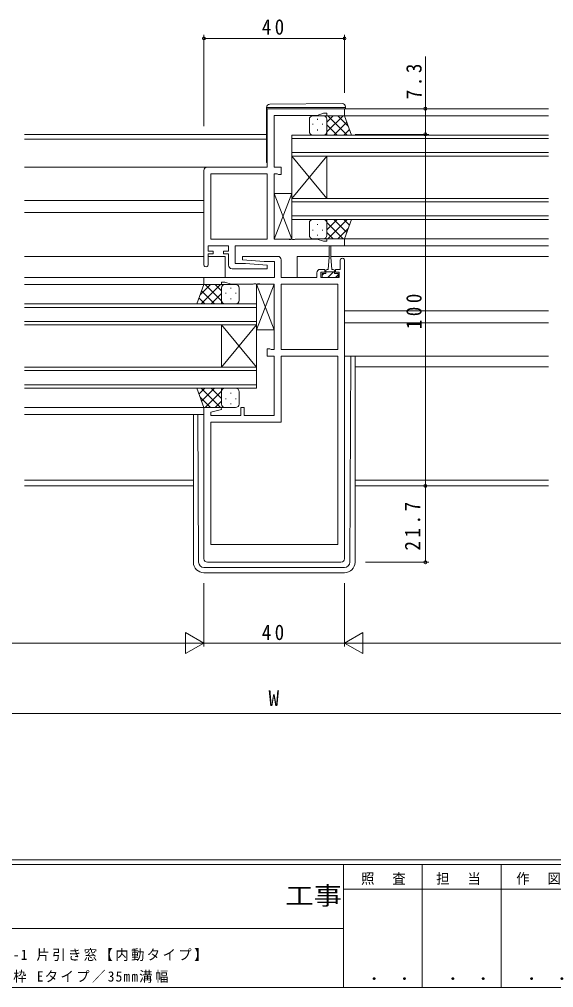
# Model space of a CAD drawing. Units: millimetres on the paper. Extents: x -420 to 373, y -297 to 267.
# Drawn here: x 5.3 to 157.3, y -297 to -21.6 of the extents above; entities that cross this region are included whole.
import ezdxf
from ezdxf.enums import TextEntityAlignment as Align

# ---------------------------------------------------------------- set-up
doc = ezdxf.new("R2010")
doc.units = ezdxf.units.MM
for name, color, linetype, lineweight in [('0-1_YKK_ZWAK', 7, 'Continuous', 9), ('0-3_YKK_11', 7, 'Continuous', 9), ('0-4_YKK_12', 2, 'Continuous', 9), ('0-5_YKK_13', 4, 'Continuous', 9), ('0-7_YKK_D', 6, 'Continuous', 9)]:
    doc.layers.add(name, color=color, linetype=linetype, lineweight=lineweight)
doc.layers.add('0-2_USER1', color=3, linetype='Continuous')
doc.styles.add('ＭＳ ゴシック', font='')
doc.styles.get('ＭＳ ゴシック').set_extended_font_data('MS Gothic')

msp = doc.modelspace()

# ---------------------------------------------------------------- linework, layer by layer
at = {"layer": '0-1_YKK_ZWAK'}
for p, q in [((352.3, -260.6), (-417.7, -260.6)), ((314.5, -262), (-417.7, -262)), ((97.5, -262), (97.5, -297)), ((119.9, -262), (119.9, -297)), ((142.3, -262), (142.3, -297)), ((165.684, -268.999), (97.5, -268.999)), ((-31.3, -280.199), (97.5, -280.199)), ((-417.7, -297), (314.5, -297))]:
    msp.add_line(p, q, dxfattribs=at)
at = {"layer": '0-3_YKK_11'}
for p, q in [((75.762, -46.992), (97.762, -46.992)), ((75.762, -63.592), (75.762, -46.992)), ((77.762, -48.922), (77.762, -63.592)), ((90.031, -48.922), (77.762, -48.922)), ((91.762, -48.292), (90.031, -48.922)), ((92.762, -48.292), (91.762, -48.292)), ((92.762, -48.992), (92.762, -48.292)), ((97.762, -48.992), (92.762, -48.992)), ((97.762, -46.992), (97.762, -48.992)), ((57.762, -91.392), (57.762, -64.592)), ((58.762, -63.592), (75.762, -63.592)), ((59.692, -65.522), (75.762, -65.522)), ((59.692, -84.062), (59.692, -65.522)), ((75.762, -65.522), (75.762, -84.062)), ((75.762, -65.522), (75.762, -84.062)), ((77.762, -63.592), (79.762, -63.592)), ((77.762, -65.522), (77.762, -84.062)), ((78.635, -65.522), (77.762, -65.522)), ((78.798, -65.607), (78.635, -65.522)), ((78.962, -65.692), (78.798, -65.607)), ((79.762, -65.692), (78.962, -65.692)), ((79.762, -63.592), (79.762, -65.692)), ((75.762, -84.062), (59.692, -84.062)), ((77.762, -84.062), (81.804, -84.062)), ((81.804, -84.062), (81.987, -84.182)), ((81.987, -84.182), (82.537, -84.182)), ((82.537, -84.182), (82.72, -84.062)), ((82.72, -84.062), (82.804, -84.062)), ((82.804, -84.062), (82.987, -84.182)), ((82.987, -84.182), (83.537, -84.182)), ((83.537, -84.182), (83.72, -84.062)), ((83.72, -84.062), (90.031, -84.062)), ((90.031, -84.062), (91.762, -84.692)), ((91.762, -84.692), (92.762, -84.692)), ((92.762, -83.992), (97.762, -83.992)), ((92.762, -84.692), (92.762, -83.992)), ((97.762, -83.992), (97.762, -85.992)), ((58.962, -85.992), (58.962, -87.492)), ((64.762, -85.992), (58.962, -85.992)), ((58.962, -87.492), (60.362, -87.492)), ((60.362, -87.492), (60.362, -88.292)), ((63.362, -87.492), (64.762, -87.492)), ((63.362, -88.292), (63.362, -87.492)), ((64.762, -87.492), (64.762, -85.992)), ((66.692, -85.992), (66.692, -90.992)), ((97.762, -85.992), (66.692, -85.992)), ((58.962, -88.292), (58.962, -91.392)), ((60.362, -88.292), (58.962, -88.292)), ((64.762, -88.292), (63.362, -88.292)), ((64.762, -91.492), (64.762, -88.292)), ((68.742, -89.949), (68.784, -88.992)), ((74.955, -90.492), (68.742, -89.949)), ((68.784, -88.992), (78.762, -88.992)), ((77.832, -90.492), (74.955, -90.492)), ((77.832, -94.992), (77.832, -90.492)), ((79.762, -89.992), (79.762, -94.992)), ((96.562, -92.692), (96.562, -90.092)), ((97.762, -90.092), (97.762, -174.992)), ((75.74, -92.492), (65.762, -92.492)), ((66.692, -90.992), (69.569, -90.992)), ((69.569, -90.992), (75.782, -91.536)), ((75.782, -91.536), (75.74, -92.492)), ((90.862, -92.692), (92.162, -92.692)), ((91.062, -93.492), (91.062, -94.992)), ((92.162, -93.492), (91.062, -93.492)), ((92.162, -92.692), (92.162, -93.492)), ((95.162, -92.692), (96.562, -92.692)), ((95.162, -93.492), (95.162, -92.692)), ((96.262, -93.492), (95.162, -93.492)), ((96.262, -94.992), (96.262, -93.492)), ((57.762, -94.992), (77.832, -94.992)), ((57.762, -96.992), (57.762, -94.992)), ((62.762, -96.292), (62.762, -96.992)), ((63.762, -96.292), (62.762, -96.292)), ((65.493, -96.922), (63.762, -96.292)), ((79.762, -94.992), (89.862, -94.992)), ((89.862, -94.992), (89.862, -93.692)), ((91.062, -94.992), (96.262, -94.992)), ((62.762, -96.992), (57.762, -96.992)), ((71.804, -96.922), (65.493, -96.922)), ((71.987, -96.802), (71.804, -96.922)), ((72.537, -96.802), (71.987, -96.802)), ((72.72, -96.922), (72.537, -96.802)), ((72.804, -96.922), (72.72, -96.922)), ((72.987, -96.802), (72.804, -96.922)), ((73.537, -96.802), (72.987, -96.802)), ((73.72, -96.922), (73.537, -96.802)), ((77.762, -96.922), (73.72, -96.922)), ((77.762, -115.462), (77.762, -96.922)), ((79.762, -96.922), (95.832, -96.922)), ((79.762, -115.462), (79.762, -96.922)), ((95.832, -96.922), (95.832, -115.462)), ((95.832, -96.922), (95.832, -115.462)), ((75.762, -115.292), (76.562, -115.292)), ((75.762, -117.392), (75.762, -115.292)), ((76.562, -115.292), (76.726, -115.377)), ((76.726, -115.377), (76.889, -115.462)), ((76.889, -115.462), (77.762, -115.462)), ((95.832, -115.462), (79.762, -115.462)), ((77.762, -117.392), (75.762, -117.392)), ((77.762, -134.262), (77.762, -117.392)), ((79.762, -117.392), (79.762, -136.192)), ((95.832, -117.392), (79.762, -117.392)), ((95.832, -170.992), (95.832, -117.392)), ((95.832, -170.992), (95.832, -117.392)), ((57.762, -131.992), (62.722, -131.992)), ((57.762, -174.992), (57.762, -131.992)), ((62.722, -131.992), (62.791, -132.515)), ((68.262, -131.992), (69.262, -131.992)), ((68.262, -134.262), (68.262, -131.992)), ((69.262, -131.992), (69.262, -134.262)), ((62.791, -132.515), (59.692, -133.345)), ((59.692, -133.345), (59.692, -134.262)), ((59.692, -134.262), (68.262, -134.262)), ((69.262, -134.262), (77.762, -134.262)), ((59.692, -136.192), (59.692, -170.992)), ((79.762, -136.192), (59.692, -136.192)), ((59.692, -170.992), (95.832, -170.992)), ((96.762, -175.992), (58.762, -175.992))]:
    msp.add_line(p, q, dxfattribs=at)
for centre, radius, start, end in [((58.762, -64.592), 1, 90, 179.99998), ((78.762, -89.992), 1, 0, 89.99998), ((97.162, -90.092), 0.6, 359.99998, 180), ((58.362, -91.392), 0.6, 179.99998, 0), ((65.762, -91.492), 1, 180, 269.99998), ((90.862, -93.692), 1, 90, 179.99998), ((58.762, -174.992), 1, 180, 269.99998), ((96.762, -174.992), 1, 270, 359.99998)]:
    msp.add_arc(centre, radius, start, end, dxfattribs=at)
at = {"layer": '0-4_YKK_12'}
for p, q in [((155.762, -48.992), (97.262, -48.992)), ((155.762, -46.992), (97.462, -46.992)), ((75.562, -54.292), (6.762, -54.292)), ((82.762, -54.49), (82.762, -60.49)), ((155.762, -54.49), (82.762, -54.49)), ((75.562, -55.692), (6.762, -55.692)), ((82.762, -55.49), (155.762, -55.49)), ((155.762, -59.49), (82.762, -59.49)), ((82.762, -60.49), (92.762, -72.49)), ((82.762, -72.49), (92.762, -60.49)), ((82.762, -72.49), (82.762, -60.49)), ((82.762, -60.49), (155.762, -60.49)), ((92.762, -72.49), (92.762, -60.49)), ((58.762, -63.592), (6.762, -63.592)), ((57.762, -73.092), (6.762, -73.092)), ((82.762, -72.49), (82.762, -78.49)), ((155.762, -72.49), (82.762, -72.49)), ((82.762, -73.49), (155.762, -73.49)), ((57.762, -76.492), (6.762, -76.492)), ((155.762, -77.49), (82.762, -77.49)), ((82.762, -78.49), (155.762, -78.49)), ((155.762, -83.992), (97.264, -83.992)), ((155.762, -85.992), (66.983, -85.992)), ((57.762, -88.992), (6.762, -88.992)), ((63.832, -88.992), (58.962, -88.992)), ((63.832, -88.992), (63.832, -94.992)), ((84.332, -88.992), (84.332, -94.885)), ((93.412, -88.992), (84.332, -88.992)), ((155.762, -88.992), (93.912, -88.992)), ((58.062, -94.992), (6.762, -94.992)), ((58.262, -96.992), (6.762, -96.992)), ((6.762, -102.49), (72.761, -102.49)), ((72.761, -103.49), (6.762, -103.49)), ((72.761, -102.49), (72.761, -108.49)), ((155.762, -104.492), (97.762, -104.492)), ((6.762, -107.49), (72.761, -107.49)), ((72.761, -108.49), (6.762, -108.49)), ((72.761, -108.49), (62.761, -120.49)), ((72.761, -120.49), (62.761, -108.49)), ((62.761, -120.49), (62.761, -108.49)), ((72.761, -120.49), (72.761, -108.49)), ((155.762, -107.892), (97.762, -107.892)), ((6.762, -120.49), (72.761, -120.49)), ((72.761, -120.49), (72.761, -126.49)), ((155.762, -120.392), (100.761, -120.392)), ((72.761, -121.49), (6.762, -121.49)), ((6.762, -125.49), (72.761, -125.49)), ((72.761, -126.49), (6.762, -126.49)), ((58.262, -131.992), (6.762, -131.992)), ((57.762, -133.992), (6.762, -133.992)), ((54.762, -152.662), (6.762, -152.662)), ((155.762, -152.662), (100.762, -152.662)), ((54.762, -154.292), (6.762, -154.292)), ((155.762, -154.292), (100.762, -154.292))]:
    msp.add_line(p, q, dxfattribs=at)
at = {"layer": '0-5_YKK_13'}
for p, q in [((75.562, -46.683), (75.562, -46.692)), ((75.562, -46.692), (75.562, -46.992)), ((75.562, -46.692), (76.058, -46.692)), ((97.053, -45.505), (76.553, -45.684)), ((98.062, -46.992), (98.062, -46.692)), ((75.562, -61.992), (75.562, -46.992)), ((88.762, -48.993), (91.762, -48.993)), ((97.762, -48.993), (91.762, -48.993)), ((92.762, -50.785), (94.554, -48.993)), ((92.762, -53.614), (97.382, -48.993)), ((93.03, -48.993), (98.53, -54.493)), ((95.859, -48.993), (98.819, -51.954)), ((99.726, -54.493), (97.762, -48.993)), ((87.762, -53.493), (87.762, -49.993)), ((88.71, -51.328), (88.71, -51.528)), ((90.125, -49.913), (90.125, -50.113)), ((91.54, -51.328), (91.54, -51.528)), ((92.762, -49.993), (92.762, -53.593)), ((92.762, -50.393), (92.762, -54.493)), ((92.762, -51.554), (95.702, -54.493)), ((94.711, -54.493), (98.406, -50.798)), ((91.762, -54.493), (88.762, -54.493)), ((90.125, -52.943), (90.125, -53.143)), ((91.54, -54.493), (99.726, -54.493)), ((92.762, -54.382), (92.873, -54.493)), ((97.539, -54.493), (99.151, -52.882)), ((77.762, -71.062), (82.762, -71.062)), ((77.762, -84.062), (77.762, -71.062)), ((82.762, -71.062), (77.762, -84.062)), ((82.762, -84.062), (77.762, -71.062)), ((82.762, -71.062), (82.762, -84.062)), ((87.762, -79.492), (87.762, -82.992)), ((91.762, -78.492), (88.762, -78.492)), ((90.125, -80.042), (90.125, -79.842)), ((91.54, -78.492), (99.726, -78.492)), ((92.762, -82.592), (92.762, -78.492)), ((92.762, -81.432), (95.702, -78.492)), ((92.762, -78.604), (92.873, -78.492)), ((92.762, -79.372), (97.382, -83.992)), ((92.762, -82.992), (92.762, -79.392)), ((93.03, -83.992), (98.53, -78.492)), ((94.711, -78.492), (98.406, -82.188)), ((97.539, -78.492), (99.151, -80.104)), ((99.726, -78.492), (97.762, -83.992)), ((88.71, -81.657), (88.71, -81.457)), ((91.54, -81.657), (91.54, -81.457)), ((92.762, -82.2), (94.554, -83.992)), ((95.859, -83.992), (98.819, -81.031)), ((82.762, -84.062), (77.762, -84.062)), ((88.762, -83.992), (91.762, -83.992)), ((90.125, -83.072), (90.125, -82.872)), ((97.762, -83.992), (91.762, -83.992)), ((93.412, -89.192), (93.412, -86.242)), ((93.912, -86.242), (93.912, -89.192)), ((93.412, -89.192), (93.162, -92.692)), ((93.912, -89.192), (94.162, -92.692)), ((92.412, -93.092), (92.412, -93.892)), ((92.412, -93.392), (94.912, -93.392)), ((93.162, -92.692), (92.812, -92.692)), ((94.59, -93.392), (93.662, -94.32)), ((94.512, -92.692), (94.162, -92.692)), ((94.912, -93.892), (94.912, -93.092)), ((91.362, -93.892), (92.412, -93.892)), ((91.362, -94.992), (91.362, -93.892)), ((91.845, -93.892), (91.362, -94.375)), ((95.962, -94.992), (91.362, -94.992)), ((93.662, -94.32), (92.99, -94.992)), ((94.912, -93.892), (95.962, -93.892)), ((95.962, -94.265), (95.235, -94.992)), ((95.962, -93.892), (95.962, -94.992)), ((55.798, -102.493), (57.762, -96.993)), ((59.665, -96.993), (56.705, -99.954)), ((62.494, -96.993), (56.994, -102.493)), ((60.813, -102.493), (57.118, -98.798)), ((57.762, -96.993), (63.762, -96.993)), ((62.762, -101.614), (58.142, -96.993)), ((62.762, -98.785), (60.97, -96.993)), ((62.762, -97.993), (62.762, -101.593)), ((62.762, -98.393), (62.762, -102.493)), ((66.762, -96.993), (63.762, -96.993)), ((65.399, -97.913), (65.399, -98.113)), ((67.762, -101.494), (67.762, -97.993)), ((72.762, -96.922), (77.762, -96.922)), ((72.762, -109.922), (72.762, -96.922)), ((77.762, -96.922), (72.762, -109.922)), ((77.762, -109.922), (72.762, -96.922)), ((77.762, -96.922), (77.762, -109.922)), ((57.985, -102.493), (56.373, -100.882)), ((62.762, -99.554), (59.822, -102.493)), ((63.983, -99.328), (63.983, -99.528)), ((65.399, -100.943), (65.399, -101.143)), ((66.813, -99.328), (66.813, -99.528)), ((63.983, -102.493), (55.798, -102.493)), ((62.762, -102.382), (62.651, -102.493)), ((63.762, -102.493), (66.762, -102.493)), ((77.762, -109.922), (72.762, -109.922)), ((97.762, -117.392), (155.762, -117.392)), ((99.269, -175.997), (99.553, -117.392)), ((100.762, -117.392), (100.762, -175.99)), ((55.798, -126.492), (57.762, -131.992)), ((63.983, -126.492), (55.798, -126.492)), ((57.985, -126.492), (56.373, -128.104)), ((62.494, -131.992), (56.994, -126.492)), ((60.813, -126.492), (57.118, -130.188)), ((62.762, -129.432), (59.822, -126.492)), ((62.762, -126.604), (62.651, -126.492)), ((62.762, -130.592), (62.762, -126.492)), ((63.762, -126.492), (66.762, -126.492)), ((59.665, -131.992), (56.705, -129.031)), ((62.762, -127.372), (58.142, -131.992)), ((62.762, -130.992), (62.762, -127.392)), ((65.399, -128.042), (65.399, -127.842)), ((67.762, -127.492), (67.762, -130.992)), ((57.762, -131.992), (63.762, -131.992)), ((62.762, -130.2), (60.97, -131.992)), ((66.762, -131.992), (63.762, -131.992)), ((63.983, -129.657), (63.983, -129.457)), ((65.399, -131.072), (65.399, -130.872)), ((66.813, -129.657), (66.813, -129.457)), ((54.762, -133.992), (54.762, -175.99)), ((56.255, -175.997), (56.051, -133.992)), ((97.769, -177.49), (57.755, -177.49)), ((97.762, -178.99), (57.762, -178.99))]:
    msp.add_line(p, q, dxfattribs=at)
msp.add_lwpolyline([(76.058, -46.692), (97.558, -46.692), (98.062, -46.692), (98.062, -46.505)], dxfattribs=at)
for centre, radius, start, end in [((76.562, -46.683), 1, 90.5, 180), ((97.062, -46.505), 1, 0, 90.5), ((88.762, -49.993), 1, 89.99998, 179.99998), ((91.762, -49.993), 1, 359.99998, 89.99998), ((91.762, -49.993), 1, 359.99998, 89.99998), ((88.762, -53.493), 1, 179.99998, 269.99998), ((91.762, -53.493), 1, 269.99998, 359.99998), ((91.762, -53.493), 1, 269.99998, 359.99998), ((76.062, -61.992), 0.5, 180, 233.13016), ((88.762, -79.492), 1, 90, 180), ((91.762, -79.492), 1, 0, 90), ((91.762, -79.492), 1, 0, 90), ((88.762, -82.992), 1, 180, 270), ((91.762, -82.992), 1, 270, 0), ((91.762, -82.992), 1, 270, 0), ((93.662, -86.242), 0.25, 0, 180), ((92.812, -93.092), 0.4, 90, 180), ((94.512, -93.092), 0.4, 0, 90), ((63.762, -97.993), 1, 90, 180), ((63.762, -97.993), 1, 90, 180), ((66.762, -97.993), 1, 0, 90), ((63.762, -101.493), 1, 180, 270), ((63.762, -101.493), 1, 180, 270), ((66.762, -101.493), 1, 270, 0), ((63.762, -127.492), 1, 89.99998, 179.99998), ((63.762, -127.492), 1, 89.99998, 179.99998), ((66.762, -127.492), 1, 359.99998, 89.99998), ((63.762, -130.992), 1, 179.99998, 269.99998), ((63.762, -130.992), 1, 179.99998, 269.99998), ((66.762, -130.992), 1, 269.99998, 359.99998), ((57.762, -175.99), 3, 180, 270), ((57.755, -175.99), 1.5, 180.27722, 270), ((97.762, -175.99), 3, 270, 0), ((97.769, -175.99), 1.5, 270, 359.72276)]:
    msp.add_arc(centre, radius, start, end, dxfattribs=at)
at = {"layer": '0-7_YKK_D'}
for p, q in [((57.762, -52.002), (57.762, -25.992)), ((97.762, -26.992), (57.762, -26.992)), ((97.762, -42.498), (97.762, -25.992)), ((120.762, -46.992), (120.762, -32.092)), ((100.762, -46.992), (121.762, -46.992)), ((120.762, -54.292), (120.762, -46.992)), ((100.762, -54.292), (121.762, -54.292)), ((103.762, -54.292), (121.762, -54.292)), ((120.762, -54.292), (120.762, -154.292)), ((103.762, -154.292), (121.762, -154.292)), ((103.762, -154.292), (121.762, -154.292)), ((120.762, -154.292), (120.762, -175.992)), ((103.762, -175.992), (121.762, -175.992)), ((57.762, -181.99), (57.762, -199.99)), ((57.762, -181.99), (57.762, -199.99)), ((97.762, -181.99), (97.762, -199.99)), ((97.762, -181.99), (97.762, -199.99)), ((52.566, -195.99), (52.566, -201.99)), ((57.762, -198.99), (52.566, -195.99)), ((97.762, -198.99), (102.958, -195.99)), ((102.958, -201.99), (102.958, -195.99)), ((-86.238, -198.99), (51.762, -198.99)), ((57.762, -198.99), (47.37, -198.99)), ((57.762, -198.99), (52.566, -201.99)), ((57.762, -198.99), (97.762, -198.99)), ((97.762, -198.99), (108.154, -198.99)), ((97.762, -198.99), (102.958, -201.99)), ((103.762, -198.99), (241.762, -198.99)), ((241.762, -218.99), (-86.238, -218.99))]:
    msp.add_line(p, q, dxfattribs=at)
for centre in [(57.762, -26.992), (97.762, -26.992), (120.762, -46.992), (120.762, -54.292), (120.762, -54.292), (120.762, -154.292), (120.762, -154.292), (120.762, -175.992)]:
    msp.add_circle(centre, 0.425, dxfattribs=at)

# ---------------------------------------------------------------- texts
at = {"layer": '0-1_YKK_ZWAK', "color": 2, "style": 'ＭＳ ゴシック', "width": 1.15}
msp.add_text('工事', height=5.132, dxfattribs=at).set_placement((80.931, -274.956), align=Align.BOTTOM_LEFT)
at = {"layer": '0-1_YKK_ZWAK', "color": 3, "style": 'ＭＳ ゴシック', "width": 1.15}
for p in [(101.955, -295.946), (124.355, -295.946), (146.755, -295.946)]:
    msp.add_text(' ． ．', height=3.666, dxfattribs=at).set_placement(p, align=Align.BOTTOM_LEFT)
at = {"layer": '0-1_YKK_ZWAK', "char_height": 2.933, "attachment_point": 7, "style": 'ＭＳ ゴシック'}
for s, insert in [('\\T1.17;\\W0.95;照\\~\\~査', (102.489, -267.78)), ('\\T1.17;\\W0.95;担\\~\\~当', (123.855, -267.78)), ('\\T1.17;\\W0.95;作\\~\\~図', (146.62, -267.762))]:
    msp.add_mtext(s, dxfattribs=dict(at, insert=insert))
at = {"layer": '0-2_USER1', "color": 7, "char_height": 2.933, "attachment_point": 7, "style": 'ＭＳ ゴシック'}
for s, insert in [('\\T1.18;\\W0.95;EXIMA51\\~T-1\\~片引き窓【内動タイプ】\\~', (-16.723, -289.449)), ('\\T1.18;\\W0.95;RC枠\\~Eタイプ／35mm溝幅', (-0.963, -295.625))]:
    msp.add_mtext(s, dxfattribs=dict(at, insert=insert))
at = {"layer": '0-7_YKK_D', "color": 3, "style": 'ＭＳ ゴシック'}
msp.add_text('W', height=4.399, dxfattribs=at).set_placement((76.162, -218.19), align=Align.BOTTOM_LEFT)
at = {"layer": '0-7_YKK_D', "color": 3, "char_height": 4.399, "attachment_point": 7, "style": 'ＭＳ ゴシック'}
for insert in [(74.242, -25.992), (74.242, -198.19)]:
    msp.add_mtext('\\T1.36;\\W0.9;40', dxfattribs=dict(at, insert=insert))
at = {"layer": '0-7_YKK_D', "color": 3, "char_height": 4.399, "attachment_point": 7, "rotation": 90, "style": 'ＭＳ ゴシック'}
for s, insert in [('\\T1.38;\\W0.9;7.3', (119.762, -44.292)), ('\\T1.38;\\W0.9;100', (119.762, -109.732)), ('\\T1.38;\\W0.9;21.7', (119.362, -172.662))]:
    msp.add_mtext(s, dxfattribs=dict(at, insert=insert))

doc.saveas('drawing.dxf')
